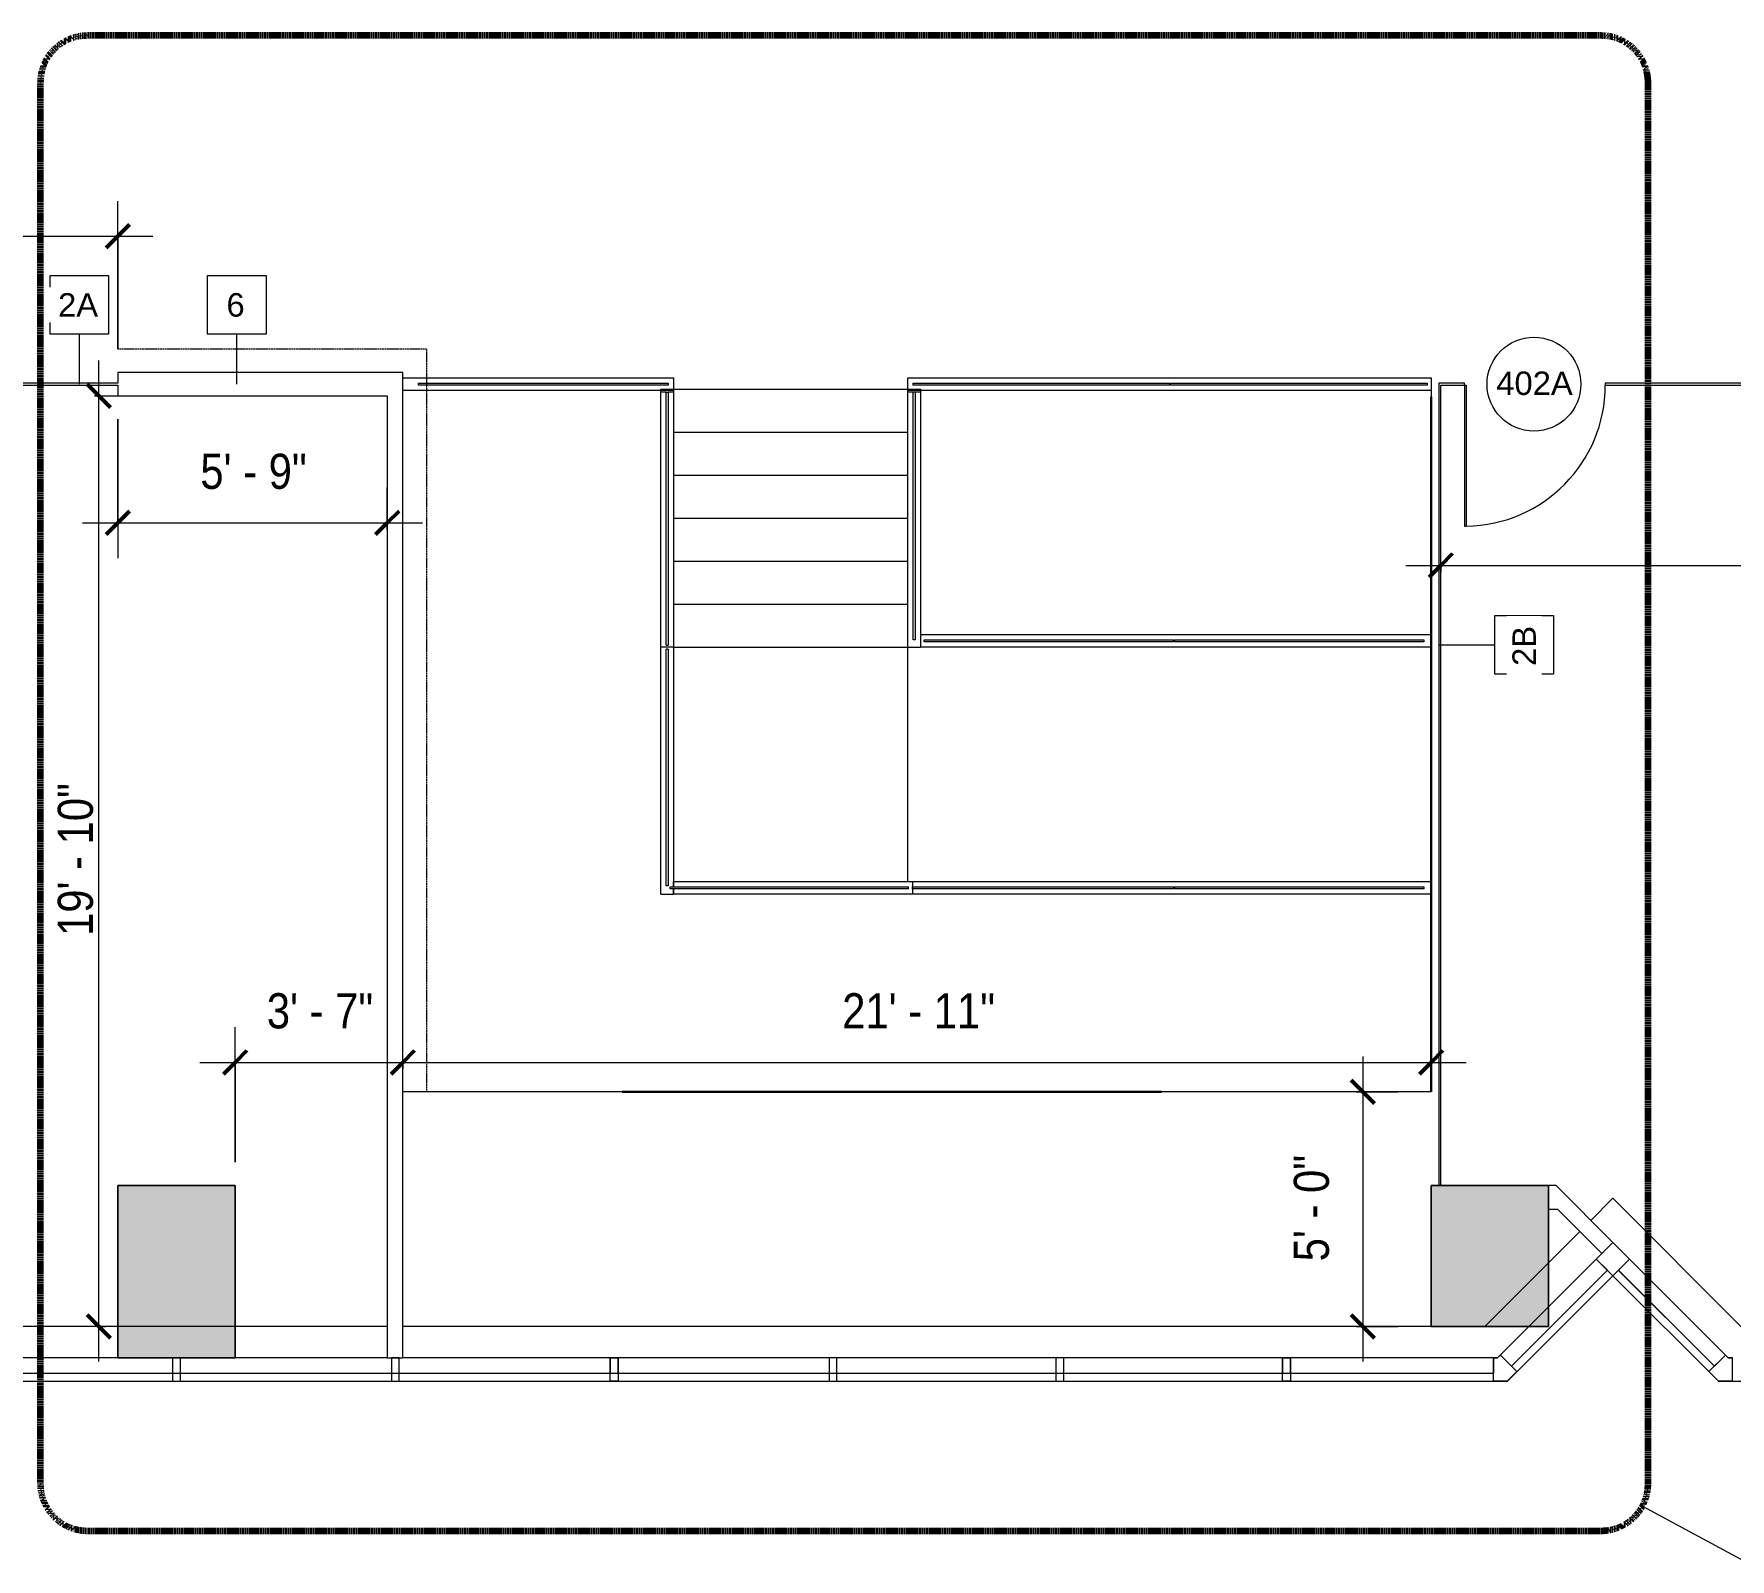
# Model space of a CAD drawing. Header units: inches. Extents: x -865 to 1895, y -762 to 1388.
# Drawn here: x 138.2 to 572.2, y -736.7 to -346.6 of the extents above; entities that cross this region are included whole.
import ezdxf

# ---------------------------------------------------------------- set-up
doc = ezdxf.new("R2010")
doc.units = ezdxf.units.IN
doc.header["$MEASUREMENT"] = 0
doc.linetypes.add('Dash 3_32_', pattern=[0.1875, 0.09375, -0.09375])
doc.linetypes.add('Overhead', pattern=[0.15625, 0.09375, -0.0625])
for name, color, linetype, lineweight in [('4th Floor Revit Background_dwg', 8, 'Continuous', 9), ('8309_BB$0$BB_COL_FILL', 7, 'Continuous', 9), ('A-ANNO-DIMS', 211, 'Continuous', 9), ('A-ANNO-DIMS-96', 211, 'Continuous', 9), ('A-ANNO-SYMB', 150, 'Continuous', 9), ('A-DETL', 90, 'Continuous', 9), ('A-DETL-MEDM', 33, 'Continuous', 20), ('A-DOOR', 31, 'Continuous', 9), ('A-DOOR-IDEN', 31, 'Continuous', 20), ('A-EXIST-GLAZ', 7, 'Continuous', 9), ('A-EXIST-WALL-INT', 7, 'Continuous', 9), ('A-FLOR', 192, 'Continuous', 13), ('A-FLOR-OVHD', 1, 'Overhead', 9), ('A-WALL', 113, 'Continuous', 9), ('A-WALL-IDEN', 211, 'Continuous', 20), ('I-WALL', 2, 'Continuous', 9), ('S-STRS', 31, 'Continuous', 9)]:
    doc.layers.add(name, color=color, linetype=linetype, lineweight=lineweight)
doc.styles.add('Arial_3', font='arial.ttf', dxfattribs={"height": 6})
doc.styles.add('Arial_4', font='arial.ttf', dxfattribs={"width": 0.85, "height": 9})
doc.dimstyles.new('Linear_-_3_32__Arial__85_-_1_2__Tolerance', dxfattribs={"dimscale": 12, "dimtxt": 9.182335, "dimasz": 0.5, "dimexe": 0.75, "dimexo": 0.5, "dimgap": 0.5, "dimtad": 1, "dimdec": 1, "dimrnd": 0.5, "dimzin": 3, "dimdsep": 46, "dimlunit": 4, "dimtxsty": 'Arial_4', "dimblk1": 'OBLIQUE', "dimblk2": 'OBLIQUE', "dimsah": 1, "dimcen": 0.09, "dimdle": 0.75, "dimazin": 0, "dimtfac": 1, "dimtdec": 4, "dimtix": 1, "dimtmove": 0, "dimatfit": 3, "dimfxl": 1, "dimtvp": 1, "dimfrac": 2, "dimtolj": 1, "dimtzin": 0, "dimarcsym": 2})
doc.dimstyles.new('Linear_-_3_32__Arial__85_-_1__Tolerance', dxfattribs={"dimscale": 12, "dimtxt": 9.182335, "dimasz": 0.5, "dimexe": 0.75, "dimexo": 0.5, "dimgap": 0.5, "dimtad": 1, "dimdec": 0, "dimzin": 3, "dimdsep": 46, "dimlunit": 4, "dimtxsty": 'Arial_4', "dimblk1": 'OBLIQUE', "dimblk2": 'OBLIQUE', "dimsah": 1, "dimcen": 0.09, "dimdle": 0.75, "dimazin": 0, "dimtfac": 1, "dimtdec": 4, "dimtix": 1, "dimtmove": 0, "dimatfit": 3, "dimfxl": 1, "dimtvp": 1, "dimfrac": 2, "dimtolj": 1, "dimtzin": 0, "dimarcsym": 2})
doc.dimstyles.new('Linear_-_3_32__Arial__85_-_1__Tolerance_1', dxfattribs={"dimscale": 12, "dimtxt": 9.182335, "dimasz": 0.5, "dimexe": 0.75, "dimexo": 0.5, "dimgap": 0.5, "dimtad": 1, "dimdec": 0, "dimzin": 3, "dimdsep": 46, "dimlunit": 4, "dimtxsty": 'Arial_4', "dimblk1": 'OBLIQUE', "dimblk2": 'OBLIQUE', "dimsah": 1, "dimcen": 0.09, "dimdle": 0.75, "dimazin": 0, "dimtfac": 1, "dimtdec": 4, "dimtix": 1, "dimtmove": 2, "dimatfit": 3, "dimfxl": 1, "dimtvp": 1, "dimfrac": 2, "dimtolj": 1, "dimtzin": 0, "dimarcsym": 2})

# ---------------------------------------------------------------- blocks, each defined once
blk = doc.blocks.new('Single-Glass - No Frame - 36_ x 108_-2852479-4th Floor New Construction - Partition Plan')
at = {"layer": 'A-DOOR', "color": 250, "lineweight": 20}
for p, q in [((17.5, 0.25), (17.5, 36.31)), ((18, 36.31), (17.5, 36.31)), ((18, 0.25), (18, 36.31)), ((18, 0.25), (17.5, 0.25))]:
    blk.add_line(p, q, dxfattribs=at)
at = {"layer": 'A-DOOR'}
blk.add_arc((18, 0.25), 36.07, 90.7943, 180, dxfattribs=at)
blk = doc.blocks.new('typical riser36 - typical riser-2646860-4th Floor New Construction - Partition Plan')
at = {"layer": 'S-STRS'}
blk.add_line((301.81, -448.46), (361.81, -448.46), dxfattribs=at)
blk = doc.blocks.new('typical riser37 - typical riser-2646879-4th Floor New Construction - Partition Plan')
at = {"layer": 'S-STRS'}
blk.add_line((301.81, -459.46), (361.81, -459.46), dxfattribs=at)
blk = doc.blocks.new('typical riser38 - typical riser-2646898-4th Floor New Construction - Partition Plan')
at = {"layer": 'S-STRS'}
blk.add_line((301.81, -470.46), (361.81, -470.46), dxfattribs=at)
blk = doc.blocks.new('typical riser39 - typical riser-2646919-4th Floor New Construction - Partition Plan')
at = {"layer": 'S-STRS'}
blk.add_line((301.81, -481.46), (361.81, -481.46), dxfattribs=at)
blk = doc.blocks.new('typical riser27 - typical riser-2647049-4th Floor New Construction - Partition Plan')
at = {"layer": 'S-STRS'}
blk.add_line((301.81, -492.46), (361.81, -492.46), dxfattribs=at)
blk = doc.blocks.new('stair landing - stair landing-2647148-4th Floor New Construction - Partition Plan')
at = {"layer": 'S-STRS'}
blk.add_line((361.81, -563.46), (361.81, -503.46), dxfattribs=at)
blk = doc.blocks.new('glass railing 6 - glass railing 1-2685351-4th Floor New Construction - Partition Plan')
at = {"layer": 'S-STRS'}
for p, q in [((300.97, -564.8), (362, -564.8)), ((300.97, -565.3), (300.97, -564.8)), ((362, -565.3), (300.97, -565.3)), ((362, -565.3), (362, -564.8)), ((363, -564.8), (429.78, -564.8)), ((363, -565.3), (363, -564.8)), ((429.78, -565.3), (363, -565.3)), ((429.78, -564.8), (429.78, -565.3)), ((430.03, -564.8), (493.81, -564.8)), ((430.03, -564.8), (430.03, -565.3)), ((493.81, -565.3), (430.03, -565.3)), ((493.81, -564.8), (493.81, -565.3))]:
    blk.add_line(p, q, dxfattribs=at)
blk = doc.blocks.new('glass railing 5 - glass railing 2-2687536-4th Floor New Construction - Partition Plan')
at = {"layer": 'S-STRS'}
for p, q in [((366, -501.61), (429.78, -501.61)), ((366, -502.11), (366, -501.61)), ((429.78, -502.11), (366, -502.11)), ((429.78, -502.11), (429.78, -501.61)), ((430.03, -501.61), (493.81, -501.61)), ((430.03, -501.61), (430.03, -502.11)), ((493.81, -502.11), (430.03, -502.11)), ((493.81, -501.61), (493.81, -502.11))]:
    blk.add_line(p, q, dxfattribs=at)
blk = doc.blocks.new('glass railing 4 - glass railing 3-2689496-4th Floor New Construction - Partition Plan')
at = {"layer": 'S-STRS'}
for p, q in [((299.97, -470.46), (299.97, -438.24)), ((299.97, -438.24), (300.47, -438.24)), ((300.47, -438.24), (300.47, -470.46)), ((299.97, -502.96), (299.97, -470.46)), ((300.47, -470.46), (300.47, -502.96)), ((299.97, -502.96), (300.47, -502.96)), ((299.97, -564.55), (299.97, -503.96)), ((300.47, -503.96), (299.97, -503.96)), ((300.47, -503.96), (300.47, -564.55)), ((300.47, -564.55), (299.97, -564.55))]:
    blk.add_line(p, q, dxfattribs=at)
blk = doc.blocks.new('Stairs 2 - Stairs 1-2691672-4th Floor New Construction - Partition Plan')
at = {"layer": 'S-STRS'}
for p, q in [((363.15, -470.46), (363.15, -438.24)), ((363.65, -438.24), (363.15, -438.24)), ((363.65, -438.24), (363.65, -470.46)), ((363.15, -501.61), (363.15, -470.46)), ((363.65, -470.46), (363.65, -501.61)), ((363.65, -501.61), (363.15, -501.61))]:
    blk.add_line(p, q, dxfattribs=at)
blk = doc.blocks.new('typical riser42 - typical riser-2695681-4th Floor New Construction - Partition Plan')
at = {"layer": 'S-STRS'}
blk.add_line((301.81, -503.46), (361.81, -503.46), dxfattribs=at)
blk = doc.blocks.new('stringer 5 - stringer 1-2768086-4th Floor New Construction - Partition Plan')
at = {"layer": 'S-STRS'}
for p, q in [((301.81, -563.46), (363, -563.46)), ((301.81, -564.8), (301.81, -563.46)), ((363, -563.46), (495.67, -563.46)), ((363, -563.46), (363, -564.8)), ((301.81, -566.65), (301.81, -565.3)), ((363, -566.65), (301.81, -566.65)), ((363, -565.3), (363, -566.65)), ((495.67, -566.65), (363, -566.65))]:
    blk.add_line(p, q, dxfattribs=at)
blk = doc.blocks.new('stringer 8 - stringer 3-2775750-4th Floor New Construction - Partition Plan')
at = {"layer": 'S-STRS'}
for p, q in [((361.81, -438.24), (361.81, -437.46)), ((361.81, -437.46), (365, -437.46)), ((361.81, -503.46), (361.81, -438.24)), ((363.15, -438.24), (361.81, -438.24)), ((365, -438.24), (363.65, -438.24)), ((365, -437.46), (365, -438.24)), ((365, -438.24), (365, -503.46)), ((361.81, -503.46), (365, -503.46))]:
    blk.add_line(p, q, dxfattribs=at)
blk = doc.blocks.new('stringer 7 - stringer 4-2776070-4th Floor New Construction - Partition Plan')
at = {"layer": 'S-STRS'}
for p, q in [((298.62, -438.24), (298.62, -437.46)), ((298.62, -437.46), (301.81, -437.46)), ((298.62, -503.46), (298.62, -438.24)), ((299.97, -438.24), (298.62, -438.24)), ((301.81, -438.24), (300.47, -438.24)), ((301.81, -437.46), (301.81, -438.24)), ((301.81, -438.24), (301.81, -503.46)), ((298.62, -566.65), (298.62, -503.46)), ((301.81, -503.46), (298.62, -503.46)), ((301.81, -503.46), (301.81, -564.8)), ((298.62, -566.65), (301.81, -566.65)), ((301.81, -565.3), (301.81, -566.65))]:
    blk.add_line(p, q, dxfattribs=at)
blk = doc.blocks.new('stringer 2 - stringer 1-2937972-4th Floor New Construction - Partition Plan')
at = {"layer": 'S-STRS'}
for p, q in [((365, -500.27), (495.67, -500.27)), ((495.67, -503.46), (365, -503.46))]:
    blk.add_line(p, q, dxfattribs=at)
blk = doc.blocks.new('guardrail - guardrail-2982283-4th Floor New Construction - Partition Plan')
at = {"layer": 'S-STRS'}
for p, q in [((361.81, -437.83), (361.81, -434.64)), ((361.81, -434.64), (495.67, -434.64)), ((495.67, -437.83), (361.81, -437.83)), ((495.67, -434.64), (495.67, -437.83))]:
    blk.add_line(p, q, dxfattribs=at)
blk = doc.blocks.new('guardrail 2 - guardrail 2-2983613-4th Floor New Construction - Partition Plan')
at = {"layer": 'S-STRS'}
for p, q in [((232.62, -434.64), (301.81, -434.64)), ((301.81, -437.83), (232.62, -437.83)), ((301.81, -434.64), (301.81, -437.83))]:
    blk.add_line(p, q, dxfattribs=at)
blk = doc.blocks.new('4th Floor Revit Background_dwg-1506688-4th Floor New Construction - Partition Plan')
at = {"layer": '8309_BB$0$BB_COL_FILL'}
for points in [[(1346.34, 155.78), (1346.34, 199.78), (1316.34, 199.78), (1316.34, 155.78)], [(1654.34, 163.78), (1682.34, 163.78), (1682.34, 199.78), (1652.34, 199.78), (1652.34, 163.78), (1654.25, 163.78)]]:
    blk.add_hatch(color=256, dxfattribs=at).paths.add_polyline_path(points, flags=0)
at = {"layer": 'A-EXIST-GLAZ'}
h = blk.add_hatch(color=256, dxfattribs=at)
h.paths.add_polyline_path([(1671.83, 149.74), (1671.9, 149.81), (1668.34, 149.81), (1668.34, 149.74)], flags=0)
h.paths.add_polyline_path([(1109.32, 312.1), (1112.81, 312.1), (1112.8, 312.15), (1109.27, 312.15)], flags=0)
h.paths.add_polyline_path([(618.39, 803.03), (618.39, 803.03), (615.93, 805.49)], flags=0)
h = blk.add_hatch(color=256, dxfattribs=at)
h.paths.add_polyline_path([(1332.34, 149.8), (1332.34, 149.81), (1330.34, 149.8)], flags=0)
h.paths.add_polyline_path([(1231.23, 190.19), (1231.24, 190.19), (1231.17, 190.25)], flags=0)
h.paths.add_polyline_path([(1191.15, 230.27), (1191.15, 230.28), (1191.09, 230.33)], flags=0)
at = {"layer": '8309_BB$0$BB_COL_FILL'}
for p, q in [((1346.34, 199.78), (1316.34, 199.78)), ((1316.34, 199.78), (1316.34, 155.78)), ((1346.34, 155.78), (1346.34, 199.78)), ((1682.34, 199.78), (1652.34, 199.78)), ((1652.34, 199.78), (1652.34, 163.78)), ((1682.34, 163.78), (1682.34, 199.78)), ((1652.34, 163.78), (1654.25, 163.78)), ((1654.25, 163.78), (1654.34, 163.78)), ((1654.34, 163.78), (1682.34, 163.78)), ((1316.34, 155.78), (1346.34, 155.78))]:
    blk.add_line(p, q, dxfattribs=at)
at = {"layer": 'A-EXIST-GLAZ'}
for p, q in [((1698.84, 196.55), (1693.18, 190.89)), ((1698.84, 185.24), (1728.32, 155.76)), ((1671.85, 149.76), (1703.08, 180.99)), ((1672.88, 153.62), (1697.46, 178.2)), ((1700.22, 178.2), (1724.81, 153.62)), ((1668.34, 155.78), (1389.3, 155.78))]:
    blk.add_line(p, q, dxfattribs=at)
at = {"layer": 'A-EXIST-GLAZ', "flags": 128}
for points in [[(1386.34, 155.78), (1386.34, 151.78), (1332.34, 151.78), (1332.34, 155.74), (1330.34, 155.74), (1330.34, 151.78), (1276, 151.78)], [(1385.3, 155.78), (1274.12, 155.78), (1153.53, 276.38), (1153.53, 313.95)], [(1385.3, 163.78), (1277.44, 163.78), (1161.53, 279.69)], [(1154.24, 275.67), (1150, 271.43), (1147.53, 273.89), (1271.64, 149.78), (1668.34, 149.78)], [(1668.34, 151.78), (1272.47, 151.78), (1151.41, 272.84)], [(1729.43, 155.78), (1728.34, 155.74), (1727.63, 156.45), (1724.81, 153.62), (1700.26, 178.17), (1703.08, 180.99), (1698.84, 185.24)], [(2729.32, 163.78), (1731.61, 163.78), (1698.84, 196.55)], [(1690.36, 188.07), (1666.07, 163.78), (1389.3, 163.78)], [(1696.01, 182.41), (1694.6, 180.99), (1697.43, 178.17), (1672.88, 153.62), (1670.05, 156.45), (1669.34, 155.74), (1668.34, 155.74), (1668.34, 151.78), (1616.34, 151.78), (1616.34, 155.74), (1614.33, 155.74), (1614.33, 151.78), (1558.34, 151.78), (1558.34, 155.74), (1556.34, 155.74), (1556.34, 151.78), (1500.34, 151.78), (1500.34, 155.74), (1498.34, 155.74), (1498.34, 151.78), (1444.34, 151.78), (1444.34, 155.74), (1442.33, 155.74), (1442.33, 151.78), (1388.34, 151.78), (1388.34, 155.78)], [(1670.05, 156.45), (1674.29, 152.21), (1671.83, 149.74), (1668.34, 149.74), (1668.34, 155.74), (1669.34, 155.74), (1696.01, 182.41)], [(1725.83, 149.76), (1698.84, 176.75), (1694.6, 180.99), (1696.01, 182.41)], [(1698.84, 185.24), (1703.08, 180.99), (1698.84, 176.75)], [(1725.86, 149.74), (1723.39, 152.21), (1727.63, 156.45), (1728.34, 155.74), (1729.34, 155.74), (1729.34, 149.74), (1725.86, 149.74)]]:
    blk.add_lwpolyline(points, dxfattribs=at)
for points in [[(1332.34, 155.74), (1330.34, 155.74), (1330.34, 149.8), (1332.34, 149.8)], [(1388.34, 155.74), (1386.34, 155.74), (1386.34, 149.8), (1388.34, 149.8)], [(1442.33, 155.74), (1444.34, 155.74), (1444.34, 149.8), (1442.33, 149.8)], [(1500.34, 155.74), (1498.34, 155.74), (1498.34, 149.8), (1500.34, 149.8)], [(1558.34, 155.74), (1556.34, 155.74), (1556.34, 149.8), (1558.34, 149.8)], [(1614.33, 155.74), (1616.34, 155.74), (1616.34, 149.8), (1614.33, 149.8)]]:
    blk.add_lwpolyline(points, close=True, dxfattribs=at)
at = {"layer": 'A-EXIST-WALL-INT'}
for p, q in [((1652.34, 199.78), (1654.34, 199.78)), ((1654.84, 199.78), (1682.34, 199.78))]:
    blk.add_line(p, q, dxfattribs=at)
at = {"layer": 'A-EXIST-WALL-INT', "flags": 128}
blk.add_lwpolyline([(1316.34, 199.78), (1346.34, 199.78), (1346.34, 155.78), (1316.34, 155.78)], close=True, dxfattribs=at)
blk.add_lwpolyline([(1682.34, 193.78), (1682.34, 163.78), (1652.34, 163.78), (1652.34, 199.78)], dxfattribs=at)
blk = doc.blocks.new('FORM Wall Tag - Default-61693-4th Floor New Construction - Partition Plan')
at = {"layer": 'A-WALL-IDEN'}
for p, q in [((-0.078125, 0.078125), (0.078125, 0.078125)), ((-0.078125, -0.078125), (-0.078125, 0.078125)), ((0.078125, 0.078125), (0.078125, -0.078125)), ((0.078125, -0.078125), (-0.078125, -0.078125))]:
    blk.add_line(p, q, dxfattribs=at)
blk = doc.blocks.new('FORM Door Tag - Default-60822-4th Floor New Construction - Partition Plan')
at = {"layer": 'A-DOOR-IDEN'}
blk.add_circle((-0.002, 0), 0.125, dxfattribs=at)
blk = doc.blocks.new('DIMBLOCK1-4th Floor New Construction - Partition Plan')
at = {"layer": 'A-ANNO-DIMS-96'}
for p, q in [((232.62, -611.43), (232.62, -600.67)), ((495.67, -611.43), (495.67, -600.67)), ((223.62, -609.67), (504.67, -609.67)), ((232.62, -609.67), (232.62, -611.43)), ((495.67, -609.67), (495.67, -611.43))]:
    blk.add_line(p, q, dxfattribs=at)
at = {"layer": 'A-ANNO-DIMS-96', "lineweight": 50}
for p, q in [((232.62, -609.67), (235.62, -606.67)), ((495.67, -609.67), (498.67, -606.67)), ((232.62, -609.67), (229.62, -612.67)), ((495.67, -609.67), (492.67, -612.67))]:
    blk.add_line(p, q, dxfattribs=at)
at = {"layer": 'A-ANNO-DIMS-96', "color": 0, "insert": (345, -591.99), "char_height": 9, "width": 45.9399, "attachment_point": 1, "line_spacing_factor": 0.941778, "style": 'Arial_4'}
blk.add_mtext('21\' - 11"', dxfattribs=at)
blk = doc.blocks.new('_Oblique')
at = {"color": 0, "linetype": 'ByBlock', "lineweight": -2}
blk.add_line((-0.5, -0.5), (0.5, 0.5), dxfattribs=at)
blk = doc.blocks.new('DIMBLOCK2-4th Floor New Construction - Partition Plan')
at = {"layer": 'A-ANNO-DIMS-96'}
for p, q in [((478.21, -608.21), (478.21, -686.21)), ((476.46, -617.21), (487.21, -617.21)), ((478.21, -617.21), (476.46, -617.21)), ((476.46, -677.21), (487.21, -677.21)), ((478.21, -677.21), (476.46, -677.21))]:
    blk.add_line(p, q, dxfattribs=at)
at = {"layer": 'A-ANNO-DIMS-96', "lineweight": 50}
for p, q in [((478.21, -617.21), (475.21, -614.21)), ((478.21, -617.21), (481.21, -620.21)), ((478.21, -677.21), (475.21, -674.21)), ((478.21, -677.21), (481.21, -680.21))]:
    blk.add_line(p, q, dxfattribs=at)
at = {"layer": 'A-ANNO-DIMS-96', "color": 0, "insert": (460.53, -660.56), "char_height": 9, "width": 32.0393, "attachment_point": 1, "rotation": 90, "line_spacing_factor": 0.941778, "style": 'Arial_4'}
blk.add_mtext('5\' - 0"', dxfattribs=at)
blk = doc.blocks.new('DIMBLOCK3-4th Floor New Construction - Partition Plan')
at = {"layer": 'A-ANNO-DIMS-96'}
for p, q in [((189.67, -635.21), (189.67, -600.67)), ((232.62, -611.43), (232.62, -600.67)), ((180.67, -609.67), (241.62, -609.67)), ((189.67, -609.67), (189.67, -635.21)), ((232.62, -609.67), (232.62, -611.43))]:
    blk.add_line(p, q, dxfattribs=at)
at = {"layer": 'A-ANNO-DIMS-96', "lineweight": 50}
for p, q in [((189.67, -609.67), (192.67, -606.67)), ((232.62, -609.67), (235.62, -606.67)), ((189.67, -609.67), (186.67, -612.67)), ((232.62, -609.67), (229.62, -612.67))]:
    blk.add_line(p, q, dxfattribs=at)
at = {"layer": 'A-ANNO-DIMS-96', "color": 0, "insert": (197.79, -591.99), "char_height": 9, "width": 32.0393, "attachment_point": 1, "line_spacing_factor": 0.941778, "style": 'Arial_4'}
blk.add_mtext('3\' - 7"', dxfattribs=at)
blk = doc.blocks.new('DIMBLOCK37-4th Floor New Construction - Partition Plan')
at = {"layer": 'A-ANNO-DIMS-96'}
for p, q in [((83.55, -430.46), (83.55, -389.38)), ((159.67, -427.21), (159.67, -389.38)), ((74.55, -398.38), (168.67, -398.38)), ((83.55, -398.38), (83.55, -430.46)), ((159.67, -398.38), (159.67, -427.21))]:
    blk.add_line(p, q, dxfattribs=at)
at = {"layer": 'A-ANNO-DIMS-96', "lineweight": 50}
for p, q in [((83.55, -398.38), (80.55, -401.38)), ((83.55, -398.38), (86.55, -395.38)), ((159.67, -398.38), (156.67, -401.38)), ((159.67, -398.38), (162.67, -395.38))]:
    blk.add_line(p, q, dxfattribs=at)
at = {"layer": 'A-ANNO-DIMS-96', "color": 0, "insert": (108.26, -380.7), "char_height": 9, "width": 32.0393, "attachment_point": 1, "line_spacing_factor": 0.941778, "style": 'Arial_4'}
blk.add_mtext('6\' - 4"', dxfattribs=at)
blk = doc.blocks.new('DIMBLOCK39-4th Floor New Construction - Partition Plan')
at = {"layer": 'A-ANNO-DIMS-96'}
for p, q in [((154.79, -686.21), (154.79, -430.21)), ((153.67, -439.21), (163.79, -439.21)), ((154.79, -439.21), (153.67, -439.21)), ((156.55, -677.21), (145.79, -677.21)), ((154.79, -677.21), (156.55, -677.21))]:
    blk.add_line(p, q, dxfattribs=at)
at = {"layer": 'A-ANNO-DIMS-96', "lineweight": 50}
for p, q in [((154.79, -439.21), (151.79, -436.21)), ((154.79, -439.21), (157.79, -442.21)), ((154.79, -677.21), (151.79, -674.21)), ((154.79, -677.21), (157.79, -680.21))]:
    blk.add_line(p, q, dxfattribs=at)
at = {"layer": 'A-ANNO-DIMS-96', "color": 0, "insert": (144.31, -577.35), "char_height": 9, "width": 45.9399, "attachment_point": 1, "rotation": 90, "line_spacing_factor": 0.941778, "style": 'Arial_4'}
blk.add_mtext('19\' - 10"', dxfattribs=at)
blk = doc.blocks.new('DIMBLOCK40-4th Floor New Construction - Partition Plan')
at = {"layer": 'A-ANNO-DIMS-96'}
for p, q in [((159.67, -445.21), (159.67, -480.69)), ((159.67, -471.69), (159.67, -445.21)), ((228.62, -473.45), (228.62, -462.69)), ((150.67, -471.69), (237.62, -471.69)), ((228.62, -471.69), (228.62, -473.45))]:
    blk.add_line(p, q, dxfattribs=at)
at = {"layer": 'A-ANNO-DIMS-96', "lineweight": 50}
for p, q in [((159.67, -471.69), (156.67, -474.69)), ((159.67, -471.69), (162.67, -468.69)), ((228.62, -471.69), (225.62, -474.69)), ((228.62, -471.69), (231.62, -468.69))]:
    blk.add_line(p, q, dxfattribs=at)
at = {"layer": 'A-ANNO-DIMS-96', "color": 0, "insert": (180.79, -454), "char_height": 9, "width": 32.0393, "attachment_point": 1, "line_spacing_factor": 0.941778, "style": 'Arial_4'}
blk.add_mtext('5\' - 9"', dxfattribs=at)
blk = doc.blocks.new('DIMBLOCK42-4th Floor New Construction - Partition Plan')
at = {"layer": 'A-ANNO-DIMS-96'}
for p, q in [((498.17, -484.33), (498.17, -473.57)), ((857.67, -481.21), (857.67, -491.57)), ((857.67, -482.57), (857.67, -481.21)), ((489.17, -482.57), (866.67, -482.57)), ((498.17, -482.57), (498.17, -484.33))]:
    blk.add_line(p, q, dxfattribs=at)
at = {"layer": 'A-ANNO-DIMS-96', "lineweight": 50}
for p, q in [((498.17, -482.57), (501.17, -479.57)), ((857.67, -482.57), (860.67, -479.57)), ((498.17, -482.57), (495.17, -485.57)), ((857.67, -482.57), (854.67, -485.57))]:
    blk.add_line(p, q, dxfattribs=at)
at = {"layer": 'A-ANNO-DIMS-96', "color": 0, "insert": (661.67, -464.88), "char_height": 9, "width": 38.9896, "attachment_point": 1, "line_spacing_factor": 0.941778, "style": 'Arial_4'}
blk.add_mtext('30\' - 0"', dxfattribs=at)

msp = doc.modelspace()

# ---------------------------------------------------------------- linework, layer by layer
at = {"layer": 'A-ANNO-SYMB', "linetype": 'Dash 3_32_', "lineweight": 90}
for p, q in [((539.18, -347.09), (151.85, -347.09)), ((551.18, -717.46), (551.18, -359.09)), ((151.85, -729.46), (539.18, -729.46))]:
    msp.add_line(p, q, dxfattribs=at)
at = {"layer": 'A-ANNO-SYMB', "lineweight": 13}
msp.add_line((549.75, -723.15), (574.95, -736.71), dxfattribs=at)
at = {"layer": 'A-ANNO-SYMB', "linetype": 'Dash 3_32_', "lineweight": 90}
for centre, start, end in [((151.85, -359.09), 90, 180), ((539.18, -359.09), 0, 90), ((151.85, -717.46), 180, 270), ((539.18, -717.46), 270, 0)]:
    msp.add_arc(centre, 12, start, end, dxfattribs=at)
at = {"layer": 'A-DETL', "lineweight": 30}
for p, q in [((495.67, -439.46), (495.67, -617.21)), ((426.67, -617.21), (288.67, -617.21))]:
    msp.add_line(p, q, dxfattribs=at)
at = {"layer": 'A-DETL-MEDM'}
msp.add_line((231.67, -685.21), (229.67, -685.21), dxfattribs=at)
at = {"layer": 'A-FLOR'}
for p, q in [((301.81, -437.46), (361.81, -437.46)), ((495.67, -437.83), (495.67, -617.21)), ((495.67, -617.21), (232.62, -617.21)), ((515.23, -691.18), (542.17, -664.24)), ((542.17, -664.24), (569.18, -691.25)), ((114.95, -691.18), (515.23, -691.18)), ((569.18, -691.25), (1688.61, -691.25))]:
    msp.add_line(p, q, dxfattribs=at)
at = {"layer": 'A-FLOR-OVHD'}
for p, q in [((159.67, -427.21), (238.62, -427.21)), ((238.62, -427.21), (238.62, -617.21))]:
    msp.add_line(p, q, dxfattribs=at)
at = {"layer": 'A-WALL', "color": 250, "lineweight": 20}
for p, q in [((232.62, -433.21), (159.67, -433.21)), ((159.67, -433.21), (159.67, -435.96)), ((232.62, -685.21), (232.62, -433.21)), ((159.67, -436.46), (159.67, -439.21)), ((159.67, -439.21), (228.62, -439.21)), ((228.62, -439.21), (228.62, -685.21)), ((527.63, -641.21), (525.67, -641.21)), ((525.67, -641.21), (525.67, -647.21)), ((542.17, -655.75), (527.63, -641.21)), ((525.67, -647.21), (527.97, -647.21)), ((527.97, -647.21), (539.34, -658.58)), ((539.34, -658.58), (542.17, -655.75)), ((228.62, -685.21), (232.62, -685.21))]:
    msp.add_line(p, q, dxfattribs=at)
at = {"layer": 'A-WALL-IDEN'}
for p, q in [((149.83, -436.21), (149.83, -423.43)), ((190.11, -436.21), (190.11, -423.43)), ((497.92, -502.85), (511.95, -502.85))]:
    msp.add_line(p, q, dxfattribs=at)
at = {"layer": 'I-WALL', "color": 250, "lineweight": 20}
for p, q in [((159.67, -435.96), (126.55, -435.96)), ((126.55, -436.46), (159.67, -436.46)), ((497.67, -435.97), (497.67, -641.21)), ((504.17, -435.97), (497.67, -435.97)), ((498.17, -641.21), (498.17, -436.47)), ((498.17, -436.47), (504.17, -436.47)), ((504.17, -436.47), (504.17, -435.97)), ((791.67, -435.97), (540.17, -435.97)), ((540.17, -435.97), (540.17, -436.47)), ((540.17, -436.47), (791.67, -436.47)), ((497.67, -641.21), (498.17, -641.21))]:
    msp.add_line(p, q, dxfattribs=at)
at = {"layer": 'I-WALL', "lineweight": 13}
for p, q in [((236.62, -435.97), (300.47, -435.97)), ((236.62, -436.47), (236.62, -435.97)), ((300.47, -436.47), (236.62, -436.47)), ((300.47, -435.97), (300.47, -436.47)), ((363.15, -435.97), (428.79, -435.97)), ((363.15, -436.47), (363.15, -435.97)), ((428.79, -436.47), (363.15, -436.47)), ((428.79, -436.47), (428.79, -435.97)), ((429.04, -435.97), (494.67, -435.97)), ((429.04, -436.47), (429.04, -435.97)), ((494.67, -436.47), (429.04, -436.47)), ((494.67, -435.97), (494.67, -436.47))]:
    msp.add_line(p, q, dxfattribs=at)

# ---------------------------------------------------------------- block references
at = {"layer": '4th Floor Revit Background_dwg', "color": 7}
msp.add_blockref('4th Floor Revit Background_dwg-1506688-4th Floor New Construction - Partition Plan', (-1156.67, -840.99), dxfattribs=at)
at = {"layer": 'A-DOOR', "lineweight": 13, "rotation": 180}
msp.add_blockref('Single-Glass - No Frame - 36_ x 108_-2852479-4th Floor New Construction - Partition Plan', (522.17, -436.22), dxfattribs=at)
at = {"layer": 'A-DOOR-IDEN', "xscale": 95.99999999999994, "yscale": 95.99999999999994, "zscale": 95.99999999999994}
msp.add_blockref('FORM Door Tag - Default-60822-4th Floor New Construction - Partition Plan', (522.17, -436.22), dxfattribs=at)
at = {"layer": 'A-WALL-IDEN', "xscale": 95.99999999999994, "yscale": 95.99999999999994, "zscale": 95.99999999999994}
for p in [(149.83, -415.93), (190.11, -415.93)]:
    msp.add_blockref('FORM Wall Tag - Default-61693-4th Floor New Construction - Partition Plan', p, dxfattribs=at)
at = {"layer": 'A-WALL-IDEN', "xscale": 95.99999999999994, "yscale": 95.99999999999994, "zscale": 95.99999999999994, "rotation": 89.99999999999999}
msp.add_blockref('FORM Wall Tag - Default-61693-4th Floor New Construction - Partition Plan', (519.45, -502.85), dxfattribs=at)
at = {"layer": 'S-STRS'}
for name in ['guardrail 2 - guardrail 2-2983613-4th Floor New Construction - Partition Plan', 'stringer 7 - stringer 4-2776070-4th Floor New Construction - Partition Plan', 'glass railing 4 - glass railing 3-2689496-4th Floor New Construction - Partition Plan', 'guardrail - guardrail-2982283-4th Floor New Construction - Partition Plan', 'stringer 8 - stringer 3-2775750-4th Floor New Construction - Partition Plan', 'Stairs 2 - Stairs 1-2691672-4th Floor New Construction - Partition Plan', 'typical riser36 - typical riser-2646860-4th Floor New Construction - Partition Plan', 'typical riser37 - typical riser-2646879-4th Floor New Construction - Partition Plan', 'typical riser38 - typical riser-2646898-4th Floor New Construction - Partition Plan', 'typical riser39 - typical riser-2646919-4th Floor New Construction - Partition Plan', 'typical riser27 - typical riser-2647049-4th Floor New Construction - Partition Plan', 'stringer 2 - stringer 1-2937972-4th Floor New Construction - Partition Plan', 'glass railing 5 - glass railing 2-2687536-4th Floor New Construction - Partition Plan', 'typical riser42 - typical riser-2695681-4th Floor New Construction - Partition Plan', 'stair landing - stair landing-2647148-4th Floor New Construction - Partition Plan', 'stringer 5 - stringer 1-2768086-4th Floor New Construction - Partition Plan', 'glass railing 6 - glass railing 1-2685351-4th Floor New Construction - Partition Plan']:
    msp.add_blockref(name, (0, 0), dxfattribs=at)

# ---------------------------------------------------------------- texts
at = {"layer": 'A-DOOR-IDEN', "lineweight": 9, "insert": (522.12, -432.99), "char_height": 6, "width": 23.433, "attachment_point": 2, "line_spacing_factor": 0.941778, "style": 'Arial_3'}
msp.add_mtext('402A', dxfattribs=at)

# ---------------------------------------------------------------- dimensions: what is measured, and where the dimension line sits
at = {"layer": 'A-ANNO-DIMS'}
dim = msp.add_linear_dim(base=(154.79, -439.21), p1=(150.55, -677.21), p2=(159.67, -439.21), angle=90, dimstyle='Linear_-_3_32__Arial__85_-_1__Tolerance_1', override={"dimpost": '<>', "dimfxl": 238.174678}, dxfattribs=at)
dim.commit()
dim.dimension.update_dxf_attribs({"geometry": 'DIMBLOCK39-4th Floor New Construction - Partition Plan', "text_midpoint": (150.31, -554.38), "dimtype": 160, "text_rotation": 90})
for base, p1, p2, dimstyle, override, picture, middle in [((228.62, -471.69), (159.67, -439.21), (228.62, -467.45), 'Linear_-_3_32__Arial__85_-_1__Tolerance', {"dimpost": '<>', "dimfxl": 74.516098}, 'DIMBLOCK40-4th Floor New Construction - Partition Plan', (194.14, -461.09)), ((857.66531331, -482.56768011), (498.16531331, -478.32503942), (857.66531331, -487.20782303), 'Linear_-_3_32__Arial__85_-_1__Tolerance', {"dimpost": '<>', "dimfxl": 359.609724}, 'DIMBLOCK42-4th Floor New Construction - Partition Plan', (677.91531331, -471.96945362)), ((232.6237, -609.6743), (189.6653, -641.2078), (232.6237, -605.4316), 'Linear_-_3_32__Arial__85_-_1_2__Tolerance', {"dimpost": '<>', "dimfxl": 55.904901}, 'DIMBLOCK3-4th Floor New Construction - Partition Plan', (211.1445, -599.0761)), ((495.6653, -609.6743), (232.6237, -605.4316), (495.6653, -605.4316), 'Linear_-_3_32__Arial__85_-_1_2__Tolerance', {"dimpost": '<>', "dimfxl": 263.041617}, 'DIMBLOCK1-4th Floor New Construction - Partition Plan', (364.1445, -599.1559))]:
    dim = msp.add_linear_dim(base=base, p1=p1, p2=p2, dimstyle=dimstyle, override=override, dxfattribs=at)
    dim.commit()
    dim.dimension.update_dxf_attribs({"geometry": picture, "text_midpoint": middle})
dim = msp.add_linear_dim(base=(478.21, -677.21), p1=(482.46, -617.21), p2=(482.46, -677.21), angle=90, dimstyle='Linear_-_3_32__Arial__85_-_1_2__Tolerance', override={"dimpost": '<>', "dimfxl": 60}, dxfattribs=at)
dim.commit()
dim.dimension.update_dxf_attribs({"geometry": 'DIMBLOCK2-4th Floor New Construction - Partition Plan', "text_midpoint": (467.62, -647.21)})

# ---------------------------------------------------------------- next in the draw order: texts
at = {"layer": 'A-WALL-IDEN', "lineweight": 9, "char_height": 6, "attachment_point": 2, "line_spacing_factor": 0.941778, "style": 'Arial_3', "bg_fill": 3, "box_fill_scale": 1.25, "bg_fill_color": 256, "bg_fill_true_color": 13158600, "bg_fill_transparency": 0}
for s, insert, width in [('2A', (149.51, -412.95), 12.2674), ('6', (189.8, -412.95), 5.5828)]:
    msp.add_mtext(s, dxfattribs=dict(at, insert=insert, width=width))
at = {"layer": 'A-WALL-IDEN', "lineweight": 9, "insert": (516.47, -503.17), "char_height": 6, "width": 12.2674, "attachment_point": 2, "rotation": 90, "line_spacing_factor": 0.941778, "style": 'Arial_3', "bg_fill": 3, "box_fill_scale": 1.25, "bg_fill_color": 256, "bg_fill_true_color": 13158600, "bg_fill_transparency": 0}
msp.add_mtext('2B', dxfattribs=at)

# ---------------------------------------------------------------- next in the draw order: linework, layer by layer
at = {"layer": 'A-ANNO-SYMB', "linetype": 'Dash 3_32_', "lineweight": 90}
msp.add_line((139.85, -359.09), (139.85, -717.46), dxfattribs=at)

# ---------------------------------------------------------------- next in the draw order: dimensions: what is measured, and where the dimension line sits
at = {"layer": 'A-ANNO-DIMS'}
dim = msp.add_linear_dim(base=(159.67, -398.38), p1=(83.55, -436.46), p2=(159.67, -433.21), dimstyle='Linear_-_3_32__Arial__85_-_1__Tolerance', override={"dimpost": '<>', "dimfxl": 76.18145}, dxfattribs=at)
dim.commit()
dim.dimension.update_dxf_attribs({"geometry": 'DIMBLOCK37-4th Floor New Construction - Partition Plan', "text_midpoint": (121.61, -387.79)})

doc.saveas('drawing.dxf')
